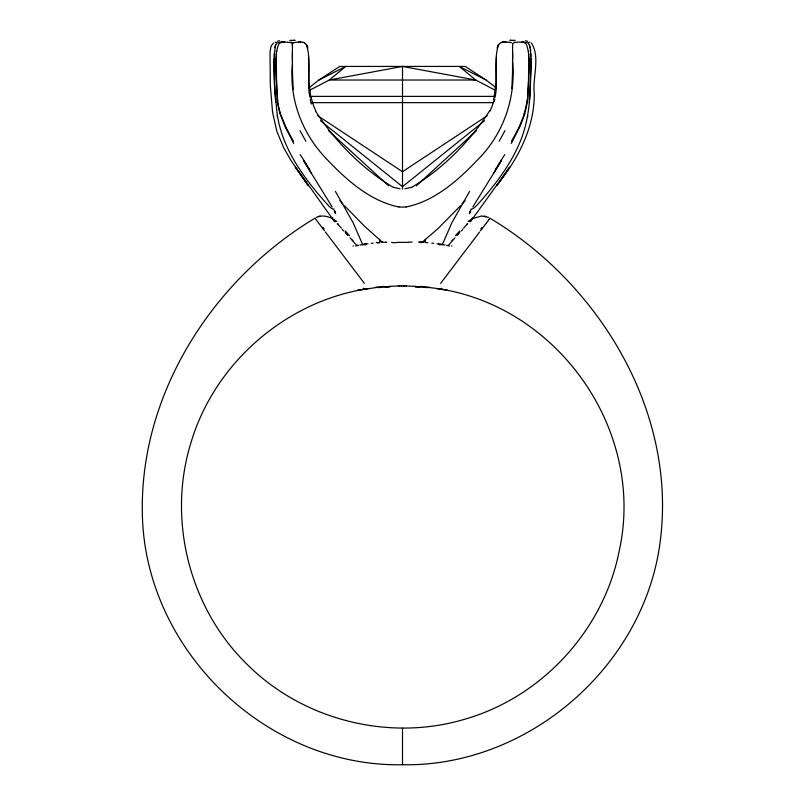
<?xml version="1.0" encoding="UTF-8"?>
<svg xmlns="http://www.w3.org/2000/svg" width="805" height="805" viewBox="0 0 805 805"><rect width="100%" height="100%" fill="white"/><g stroke="black" fill="none" stroke-linecap="round" stroke-linejoin="round"><path stroke-width="1.21" d="M334.005 208.867L333.984 208.968A5.333 1.53 51.9 0 1 333.924 209.129A5.011 1.439 52.4 0 1 333.612 209.36L331.59 208.435A16.804 4.88 53.3 0 1 327.987 205.104C304.531 179.233 282.303 149.328 277.131 113.867C275.008 91.106 271.667 67.167 275.743 44.627A8.171 5.776 -90 0 1 276.417 43.571M274.193 56.29L274.193 55.605M292.386 43.752L292.477 73.305M292.386 43.379L294.026 42.605M292.386 53.019L292.386 59.892M496.494 56.984L495.85 84.173L493.727 99.528M512.523 73.305L512.614 53.019M512.614 59.892L512.614 44.939M512.614 45.613L512.614 43.641M512.614 43.359L514.838 42.514A19.199 5.675 -18 0 1 515.965 42.343A19.562 5.786 -18 0 1 519.024 42.081A18.133 5.363 -18 0 1 520.453 42.071A19.562 5.786 -18 0 1 523.139 42.353A19.199 5.675 -18 0 1 523.753 42.514L524.156 42.645M525.595 43.581A8.392 8.392 0 0 1 526.198 44.195L526.259 44.265A7.658 7.658 0 0 1 526.561 44.627C532.115 61.814 527.345 81.416 527.818 99.317M528.583 43.571A8.171 5.806 -89.5 0 1 529.277 44.607C533.192 60.395 529.73 77.381 529.952 93.521M530.807 58.413C530.646 85.219 531.038 112.881 521.489 138.38C511.849 163.596 494.884 185.281 477.013 205.195A16.804 4.88 -53.3 0 1 473.421 208.415L471.388 209.36A5.011 1.439 -52.4 0 1 471.076 209.129A5.333 1.53 -51.9 0 1 471.016 208.958L471.016 208.968M512.614 61.422C515.965 97.928 503.598 134.103 477.305 160.155C457.884 180.531 434.499 201.23 406.082 206.996M279.405 43.581A8.392 8.392 0 0 0 278.802 44.195L278.681 44.335A7.658 7.658 0 0 0 278.439 44.627C272.835 61.804 277.665 81.416 277.182 99.317M276.256 54.931L276.266 54.277M274.203 54.277L274.213 53.643M425.131 241.711L425.412 239.337M512.493 73.275L511.859 88.6M276.346 51.812L276.377 51.228M529.881 94.598L529.308 102.265M527.587 99.015L528.442 86.618L528.744 56.984M495.055 97.224C498.899 80.047 492.851 61.12 498.667 44.627A8.171 8.161 0 0 1 499.643 43.581M527.597 116.977L527.768 115.829M274.686 47.646L275.743 44.627M524.84 113.726L520.09 126.315L511.286 143.471M470.432 210.95L469.909 212.47L470.724 210.477L469.375 213.687L470.523 211.212M523.773 115.709L518.571 128.347L511.527 141.247M440.144 244.207L442.358 244.539L451.847 222.794L469.587 191.399M489.581 110.929C470.17 141.127 442.871 168.788 411.999 187.163M472.837 206.935L501.555 160.457M498.114 45.442L498.667 44.627M493.415 173.639L501.113 160.98M504.765 154.56L497.178 166.615M495.327 169.442L496.252 168.044M470.432 221.727L509.676 167.128L496.735 185.633C517.635 159.37 534.45 128.317 534.279 93.863C532.276 78.015 540.638 56.813 531.36 42.937M489.883 218.407L488.877 219.745M486.492 222.884L488.826 219.805M486.3 223.136L484.67 225.289M479.609 231.971L477.768 234.396M443.515 279.546L477.405 234.889M440.617 283.36L443.142 280.049M480.515 230.763L484.59 225.39M490.004 218.236L490.014 218.225C598.99 283.39 676.653 410.963 660.362 540.125C645.258 665.443 528.704 766.974 402.5 764.75C266.193 767.276 144.608 649.897 142.344 513.59C139.678 393.051 213.345 279.234 314.966 218.195L314.997 218.236M463.65 228.036L467.655 223.649M448.244 245.535L451.987 241.228M452.994 240.091L454.976 237.867M458.87 233.551L457.069 235.553M465.159 200.666L462.08 204.027M460.541 205.698L438.363 228.258L422.202 242.255M471.549 220.037L470.362 221.154M416.376 185.784L476.5 130.641M469.738 221.707L470.251 221.244M499.875 43.379L500.066 43.229A5.907 5.907 0 0 1 500.499 42.917M484.56 120.71L402.5 186.69L320.44 120.71M308.426 88.198L318.881 80.027L339.78 66.433L465.22 66.433L486.119 80.027L496.574 88.198M279.959 43.128L280.009 43.088A5.726 5.726 0 0 1 280.261 42.917M273.64 42.937L271.204 45.815L270.007 51.802L270.319 85.3L272.553 112.116L276.829 131.316L283.622 147.647L291.158 160.799L334.568 221.727M487.166 115.769L402.5 171.717L317.834 115.769M309.834 90.17L329.245 80.027L345.748 66.433L318.881 80.027M528.563 42.645L529.821 42.071M472.022 218.769L481.471 216.012L488.645 217.42M316.466 217.36C321.537 214.784 327.474 216.283 332.385 218.497M280.955 42.605L281.237 42.514A19.199 5.675 18 0 1 281.851 42.343A19.562 5.786 18 0 1 284.547 42.071M501.243 42.585L501.354 42.544A19.24 5.685 18 0 1 502.048 42.323M411.617 187.303L404.975 188.773M501.354 42.544L501.475 42.514A19.199 5.675 18 0 1 502.119 42.343L505.248 42.061L502.421 42.283A18.626 5.504 18 0 0 502.028 42.363L502.099 42.353A19.562 5.786 18 0 1 509.394 42.353M357.279 245.414L357.823 245.304M277.353 41.266L279.707 40.743M318.267 216.626L320.098 216.173M446.876 289.528L444.601 289.88M355.719 245.877L358.406 245.324M292.618 42.866L292.185 42.876M279.295 42.514L277.031 42.917A5.907 4.216 88.9 0 0 276.699 43.198M361.656 289.75L376.639 287.466M293.815 42.645L294.61 42.514A19.199 5.675 -18 0 1 295.737 42.343A19.562 5.786 -18 0 1 303.022 42.353M486.119 80.027L459.252 66.433L475.755 80.027L402.5 66.433L329.245 80.027L475.755 80.027L495.166 90.17M359.895 245.042L364.263 244.287M368.358 288.593C286.137 300.818 214.432 363.125 190.916 442.871C167.188 519.285 189.205 607.191 246.149 663.401C302.368 720.344 390.264 742.371 466.689 718.644C543.405 695.912 604.253 628.765 619.357 550.197C646.254 427.234 553.397 299.933 428.361 287.466M513.51 40.733L514.657 40.562M363.971 244.328L364.866 244.207M364.091 244.318L365.047 244.177M365.138 244.167L366.174 244.016M366.325 243.996L367.955 243.774M371.336 243.362L373.118 243.15M280.522 42.353L283.622 42.102L280.522 42.353A19.199 8.02 0 0 0 279.295 42.514M377.122 242.738L379.558 242.516M382.083 242.305L382.647 242.265M382.445 242.275L364.434 226.145L344.46 205.698M289.86 40.341L294.902 40.341M510.098 40.341L515.14 40.341M510.108 40.341L510.944 40.29M389.308 286.339L398.616 285.976M419.214 242.204L419.838 242.194M396.966 242.355L408.256 242.355M398.324 285.986L399.793 285.966M399.2 285.966L401.594 285.946M401.293 285.946L403.406 285.946M310.418 96.369L494.582 96.369M311.656 102.648L493.344 102.648M403.104 285.946L404.613 285.956M404.009 285.946L406.384 285.976M385.162 242.194L385.786 242.204M392.085 242.375L391.562 242.365M406.092 285.976L415.692 286.339M294.056 40.29L294.892 40.341M422.082 242.245L422.917 242.305M360.399 289.88L358.124 289.528M522.968 42.202C518.692 41.89 527.134 42.544 522.968 42.202A19.199 5.675 -18 0 1 523.683 42.474M425.443 242.516L427.878 242.738M400.025 188.773L393.383 187.303M431.883 243.15L433.664 243.362M398.918 206.996C370.501 201.23 347.116 180.531 327.695 160.155C302.69 134.787 289.065 100.162 292.396 64.611M437.045 243.774L438.675 243.996M438.826 244.016L439.862 244.167M440.536 244.257L441.13 244.348M524.508 42.303A19.159 8.01 0 0 1 525.746 42.464L526.571 42.645M290.343 40.562L291.491 40.733M436.592 288.593L443.344 289.75M510.39 42.514L511.477 42.695M291.36 42.715L292.064 42.846M442.358 244.539L445.105 245.042M528.301 43.188A5.907 4.186 -89.4 0 0 527.989 42.876L527.295 42.776M291.189 42.685L290.162 42.514A19.159 5.615 17.7 0 0 289.106 42.393A19.562 5.786 18 0 0 285.483 42.071A18.133 5.363 18 0 0 284.105 42.081M446.594 245.324L449.482 245.928M483.946 216.042L486.361 216.515M525.293 40.743L527.647 41.266M303.646 42.544L303.525 42.514A19.199 5.675 -18 0 0 302.811 42.323M393.001 187.163C362.129 168.788 334.83 141.127 315.419 110.929M276.437 42.645L275.179 42.071M304.753 43.088L304.803 43.128A5.726 5.726 0 0 0 304.501 42.917M525.363 43.379L525.202 43.249A5.907 5.907 0 0 0 524.739 42.917M335.262 221.707L333.431 220.017M328.5 130.641L388.624 185.784M337.345 223.649L341.35 228.036M342.92 204.027L339.841 200.666M347.931 235.553L346.09 233.51M350.024 237.867L352.006 240.091M353.013 241.228L356.756 245.535M305.357 43.581A8.171 8.161 0 0 1 306.333 44.627L306.886 45.442M364.383 283.36L325.391 231.971M324.485 230.763L315.117 218.407M306.333 44.627C311.998 61.16 306.152 80.027 309.945 97.224M308.748 168.044L309.673 169.442M307.822 166.615L300.235 154.56M303.445 160.457L332.163 206.935M303.888 160.98L311.585 173.639M293.473 141.247L286.429 128.347L281.227 115.709M335.413 191.399L353.154 222.794L362.642 244.539M293.714 143.471L284.91 126.315L280.16 113.726M529.257 44.627L530.314 47.646M334.478 211.212L335.625 213.687L334.276 210.477L335.091 212.47L334.568 210.95M310.811 97.546L309.04 82.311L308.506 56.984M379.588 239.337L379.869 241.711M277.232 115.829L277.403 116.977M277.725 101.229L276.618 88.6L276.256 56.984M530.596 49.588L530.686 50.665M275.692 102.265L275.119 94.598M293.211 89.607L292.507 73.275M528.623 51.228L528.654 51.812M274.958 93.531L274.193 58.413M530.787 53.643L530.797 54.277M528.734 54.277L528.744 54.931M530.807 55.605L530.807 56.29M292.386 61.422L292.386 62.991M402.5 66.433L402.5 189.054M402.5 728.203L402.5 764.72M292.386 44.195L292.386 45.442M406.062 206.895A24.734 19.723 -0.1 0 1 398.938 206.905M281.297 42.534A19.159 5.615 17.7 0 1 281.931 42.383M280.945 115.87A67.328 50.343 88.4 0 1 277.363 101.319M509.223 42.333A19.199 5.675 18 0 1 510.35 42.494M504.785 42.071A18.133 5.363 18 0 1 506.214 42.081M494.159 99.679A48.833 38.902 -85.9 0 1 489.903 111.171M315.741 110.688A48.864 38.157 85.1 0 1 311.183 97.435M298.786 42.081A18.133 5.363 -18 0 1 300.657 42.081M420.623 242.265A5.716 0.735 -5.4 0 1 421.357 242.275M420.462 242.033A8.352 0.986 -5.1 0 1 421.478 242.043M418.771 242.164A12.135 0.896 -3.5 0 1 419.465 242.154M423.913 242.275A17.72 1.047 -3.1 0 1 420.602 242.597M412.22 242.094A41.075 11.652 1.1 0 1 408.688 242.074M396.312 242.667A41.075 12.246 -1.2 0 1 392.599 242.687M379.366 242.848A17.72 1.389 0.8 0 1 376.166 242.325M386.038 242.255A12.135 0.815 3.3 0 1 386.682 242.275M384.971 242.345A8.352 0.735 3.9 0 1 385.837 242.365M383.089 242.154A5.716 0.845 6.6 0 1 383.824 242.114M527.305 98.965A67.298 49.709 -88.1 0 1 523.502 115.548M306.786 45.261A9.429 9.429 0 0 1 307.923 48.109M379.809 241.621A5.716 1.701 64.1 0 1 379.739 242.406M364.927 244.79A24.522 1.691 -7.4 0 1 365.802 244.67M305.87 141.207A281.961 129.394 76 0 1 299.993 130.581M280.351 113.606A62.377 43.359 89.3 0 1 277.383 99.267M311.233 104.046A53.704 38.318 -89.4 0 1 310.197 99.166M353.043 246.058A20.175 0.886 -8.2 0 1 353.546 245.877M362.874 244.811A24.985 0.614 -8.5 0 1 365.641 244.428M382.305 241.57A42.937 1.972 -9.7 0 1 381.882 241.943M505.007 130.581A281.961 129.394 -76 0 1 499.13 141.207M527.617 99.267A62.377 43.359 -89.3 0 1 524.649 113.606M497.077 48.109A9.429 9.429 0 0 1 498.215 45.261M494.803 99.166A53.704 38.318 89.4 0 1 494.431 101.108M425.261 242.406A5.716 1.701 -64.1 0 1 425.191 241.621M451.454 245.877A20.175 0.886 8.2 0 1 451.957 246.058M439.198 244.67A24.522 1.691 7.4 0 1 440.073 244.79M439.359 244.428A24.985 0.614 8.5 0 1 442.126 244.811M423.118 241.943A42.937 1.972 9.7 0 1 422.695 241.57M415.259 287.013A30.902 3.492 3 0 1 419.274 287.274M421.156 286.399A30.892 3.804 3 0 1 429.578 287.284M441.693 288.23A27.481 2.526 3.8 0 1 440.426 289.186M419.797 286.952A30.892 3.17 3.5 0 1 427.053 287.657M415.058 286.469A30.731 3.985 2.9 0 1 420.17 286.832M385.706 287.274A30.912 3.512 -3 0 1 389.731 287.003M375.422 287.284A30.892 3.804 -3 0 1 383.844 286.399M364.574 289.186A27.481 2.526 -3.8 0 1 363.307 288.23M377.948 287.657A30.892 3.17 -3.5 0 1 385.203 286.952M384.85 286.842A30.892 4.005 -2.9 0 1 389.429 286.52M322.966 227.402A41.498 3.129 54 0 1 324.163 228.962M352.238 239.93A53.814 7.366 48.2 0 1 353.284 241.118M345.184 230.914A40.743 2.043 48.2 0 1 349.571 235.734M346.784 233.832A23.275 1.67 47.3 0 1 345.114 231.961M343.624 230.944A18.907 1.872 46.8 0 1 342.085 229.143M337.818 223.76A23.395 0.916 48.6 0 1 337.969 223.921M336.027 220.812A37.885 11.612 61.4 0 1 336.812 221.496M332.294 217.934A22.782 2.908 50.3 0 1 332.827 218.165M335.182 221.043A11.864 0.886 34.1 0 1 334.276 220.268M333.179 219.342A11.542 0.956 30.8 0 1 333.984 219.513M334.498 219.815A9.942 0.865 31.3 0 1 334.769 219.936M480.837 228.962A41.498 3.129 -54 0 1 482.034 227.402M451.716 241.118A53.814 7.366 -48.2 0 1 452.762 239.93M455.429 235.734A40.743 2.043 -48.2 0 1 459.816 230.914M459.886 231.961A23.275 1.67 -47.3 0 1 458.216 233.832M462.915 229.143A18.907 1.872 -46.8 0 1 461.376 230.944M467.031 223.921A23.395 0.916 -48.6 0 1 467.182 223.76M468.188 221.496A37.885 11.612 -61.4 0 1 468.973 220.812M472.173 218.165A22.782 2.908 -50.3 0 1 472.706 217.934M470.724 220.268A11.864 0.886 -34.1 0 1 469.818 221.043M471.016 219.513A11.542 0.956 -30.8 0 1 471.821 219.342M470.231 219.936A9.942 0.865 -31.3 0 1 470.502 219.815M447.862 245.455A13.444 4.206 -67 0 1 448.123 245.595M356.877 245.595A13.444 4.206 67 0 1 357.138 245.455M308.265 185.633L295.324 167.128L308.265 185.633M382.043 242.144A5.836 0.553 3 0 0 382.053 242.184"/></g></svg>
